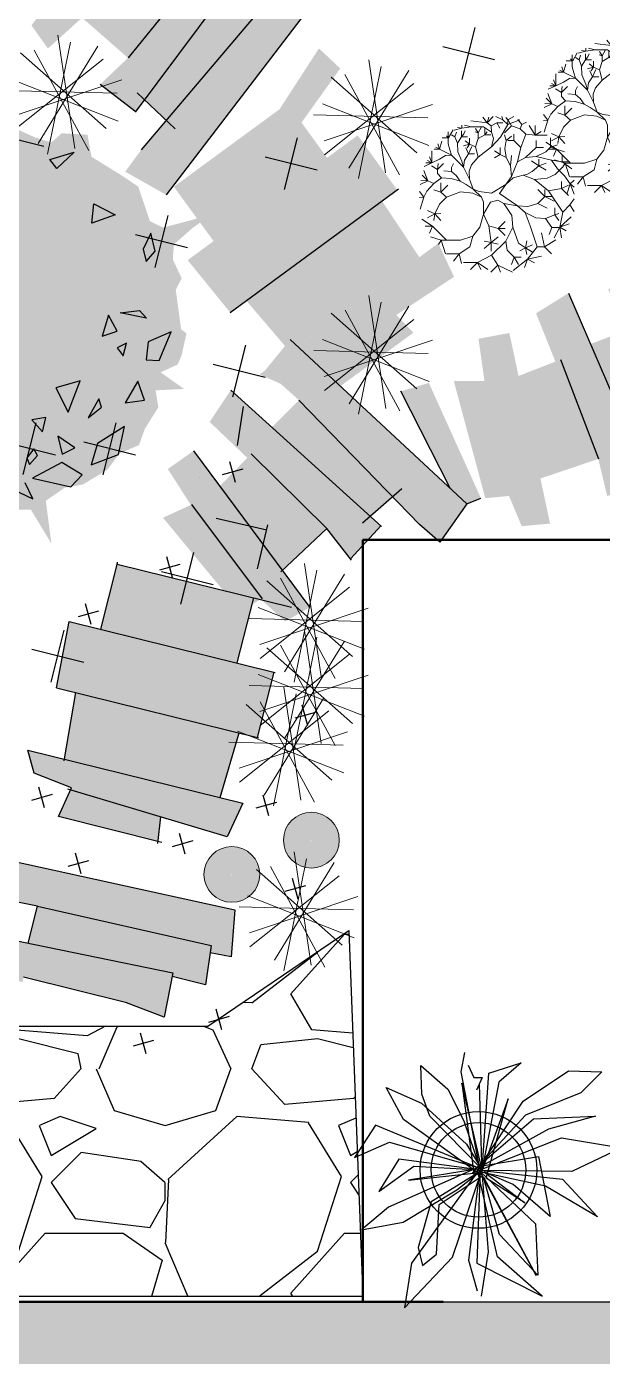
# Model space of a CAD drawing. Header units: millimetres. Extents: x 1933 to 24107, y 1228 to 18074.
# Drawn here: x 17654 to 19364, y 10052 to 14002 of the extents above; entities that cross this region are included whole.
import ezdxf

# ---------------------------------------------------------------- set-up
doc = ezdxf.new("R2010")
doc.units = ezdxf.units.MM
doc.layers.add('marc det', color=74, linetype='Continuous', lineweight=18)
doc.layers.add('Walls', color=5, linetype='Continuous', lineweight=30)
doc.layers.add('net', color=7, linetype='Continuous')
doc.styles.add('ATTR', font='romans.shx', dxfattribs={"width": 0.8, "height": 0.470416})

# ---------------------------------------------------------------- blocks, each defined once
blk = doc.blocks.new('pzzzzzzzzz')
at = {"layer": 'marc det', "color": 85, "lineweight": 0}
for p, q in [((56.1, 92.1), (-45.3, -73.5)), ((-29.4, -91.4), (9.2, 98.8)), ((-11.9, 110.3), (16.9, -81.7)), ((-87.1, -51.1), (64.8, 69.8)), ((-75.6, 80.6), (69.9, -48)), ((40.6, -85.3), (-52.1, 85.3)), ((90.3, -35.5), (-90.3, 35.5)), ((96.4, 34.5), (-87.6, -27.2)), ((-105.3, 16.8), (88.8, 11.8))]:
    blk.add_line(p, q, dxfattribs=at)
blk = doc.blocks.new('LG15B')
at = {"linetype": 'Continuous'}
for p, q in [((-666, 1255), (-750, 1270)), ((-666, 1255), (-666, 1317)), ((-490, 1285), (-666, 1255)), ((-490, 1285), (-612, 1317)), ((-183, 1362), (-497, 1400)), ((-252, 1285), (-490, 1285)), ((-352, 1170), (-298, 1270)), ((-183, 1362), (-268, 1469)), ((-100, 1179), (-252, 1285)), ((-183, 1362), (-68, 1477)), ((-183, 1362), (-153, 1469)), ((-107, 1300), (-183, 1362)), ((-107, 1300), (0, 1362)), ((-100, 1179), (-107, 1300)), ((114, 1415), (-16, 1477)), ((0, 1362), (114, 1362)), ((0, 1362), (62, 1255)), ((69, 1087), (214, 1324)), ((114, 1415), (99, 1477)), ((214, 1324), (114, 1415)), ((280, 1300), (145, 1165)), ((214, 1415), (175, 1462)), ((280, 1300), (208, 1435)), ((214, 1415), (329, 1477)), ((214, 1324), (443, 1415)), ((214, 1324), (214, 1415)), ((450, 1247), (280, 1300)), ((478, 1327), (405, 1425)), ((450, 1247), (478, 1327)), ((478, 1327), (567, 1372)), ((734, 1125), (619, 1309)), ((734, 1125), (734, 1309)), ((-926, 1072), (-1040, 1072)), ((-926, 1072), (-956, 1109)), ((-926, 1072), (-926, 1187)), ((-926, 957), (-926, 1072)), ((-917, 1072), (-833, 1224)), ((-796, 1094), (-865, 1133)), ((-666, 1255), (-811, 1217)), ((-796, 1094), (-765, 1179)), ((-750, 972), (-796, 1094)), ((-750, 972), (-673, 1094)), ((-673, 1094), (-673, 1209)), ((-673, 1094), (-627, 1148)), ((-673, 1094), (-558, 1094)), ((-627, 1148), (-605, 1209)), ((-520, 949), (-605, 1018)), ((-520, 949), (-520, 1064)), ((-352, 1170), (-413, 1187)), ((-352, 1170), (-406, 1248)), ((-406, 903), (-352, 1057)), ((-352, 1057), (-352, 1170)), ((-352, 1057), (-230, 1133)), ((-230, 1133), (-230, 1248)), ((-230, 1248), (-230, 1133)), ((-230, 1133), (-183, 1187)), ((-230, 1133), (-115, 1133)), ((-61, 1057), (-100, 1179)), ((-100, 903), (69, 1087)), ((-100, 903), (-61, 1057)), ((182, 1022), (145, 1129)), ((154, 869), (182, 1022)), ((182, 1022), (280, 1103)), ((329, 1025), (214, 1025)), ((329, 1025), (329, 1140)), ((459, 888), (329, 1025)), ((558, 1140), (450, 1247)), ((459, 888), (558, 1140)), ((558, 1140), (734, 1125)), ((734, 1125), (849, 1194)), ((734, 1125), (963, 1125)), ((755, 887), (755, 1022)), ((1025, 897), (1025, 1075)), ((-1238, 598), (-1238, 827)), ((-1093, 858), (-1193, 858)), ((-1093, 858), (-1162, 895)), ((-1093, 858), (-1125, 957)), ((-1093, 858), (-1047, 1010)), ((-865, 743), (-1093, 858)), ((-895, 842), (-926, 957)), ((-865, 743), (-895, 842)), ((-742, 804), (-750, 972)), ((-666, 628), (-742, 804)), ((-520, 949), (-635, 919)), ((-612, 650), (-536, 765)), ((-536, 765), (-588, 880)), ((-520, 949), (-566, 880)), ((-536, 765), (-475, 910)), ((-536, 765), (-421, 765)), ((-406, 903), (-520, 949)), ((-352, 704), (-406, 903)), ((-352, 704), (-100, 903)), ((64, 753), (-43, 824)), ((64, 753), (64, 887)), ((182, 699), (154, 869)), ((398, 613), (459, 888)), ((549, 699), (755, 887)), ((755, 887), (890, 887)), ((755, 717), (935, 807)), ((935, 807), (1025, 897)), ((1025, 897), (1159, 942)), ((1025, 897), (1294, 807)), ((-1238, 598), (-1385, 529)), ((-1238, 598), (-1353, 598)), ((-1238, 598), (-1323, 643)), ((-1238, 598), (-1285, 712)), ((-1132, 468), (-1247, 537)), ((-1093, 667), (-1238, 598)), ((-1132, 468), (-1017, 582)), ((-1132, 468), (-1117, 582)), ((-978, 735), (-1093, 667)), ((-865, 743), (-978, 735)), ((-750, 628), (-865, 743)), ((-865, 505), (-826, 582)), ((-635, 513), (-750, 628)), ((-635, 513), (-666, 628)), ((-635, 513), (-612, 650)), ((-520, 284), (-635, 513)), ((-527, 437), (-482, 559)), ((-482, 559), (-352, 704)), ((64, 753), (-43, 689)), ((182, 699), (64, 753)), ((262, 537), (182, 699)), ((262, 537), (280, 734)), ((283, 338), (262, 537)), ((283, 338), (398, 613)), ((398, 613), (549, 699)), ((549, 699), (755, 717)), ((800, 537), (665, 635)), ((675, 429), (800, 537)), ((755, 717), (1043, 645)), ((800, 537), (800, 663)), ((800, 537), (944, 590)), ((800, 537), (944, 457)), ((1043, 645), (1249, 618)), ((1043, 645), (1159, 483)), ((1115, 375), (1249, 510)), ((1249, 618), (1249, 753)), ((1249, 618), (1384, 618)), ((1249, 618), (1429, 483)), ((-1316, 253), (-1446, 260)), ((-1316, 253), (-1422, 360)), ((-1316, 253), (-1392, 452)), ((-1056, 307), (-1201, 200)), ((-1132, 390), (-1132, 468)), ((-1056, 307), (-1132, 390)), ((-872, 299), (-1056, 307)), ((-865, 429), (-1010, 444)), ((-696, 245), (-872, 299)), ((-865, 429), (-865, 505)), ((-772, 353), (-865, 429)), ((-696, 245), (-772, 353)), ((-520, 284), (-527, 437)), ((-451, 93), (-520, 284)), ((175, 184), (283, 338)), ((175, 184), (315, 313)), ((315, 313), (504, 358)), ((504, 358), (577, 375)), ((504, 358), (720, 277)), ((577, 375), (675, 429)), ((720, 277), (962, 304)), ((720, 277), (989, 62)), ((962, 304), (1115, 375)), ((1159, 483), (1294, 348)), ((1294, 348), (1402, 195)), ((1402, 195), (1474, 268)), ((-1392, -60), (-1476, 47)), ((-1316, 253), (-1461, 184)), ((-1331, 54), (-1392, -60)), ((-1201, 200), (-1331, 54)), ((-1201, 200), (-1316, 253)), ((-1067, 34), (-1202, 79)), ((-1067, 34), (-1067, 214)), ((-1067, 34), (-932, 169)), ((-960, -56), (-1067, 34)), ((-690, 43), (-960, -56)), ((-581, 184), (-696, 245)), ((-456, 17), (-690, 43)), ((-451, 93), (-581, 184)), ((-291, -60), (-456, 17)), ((-451, 93), (-337, 47)), ((-291, -60), (-451, 93)), ((-337, 47), (-100, 17)), ((-100, 17), (175, 184)), ((175, 184), (53, 9)), ((53, 9), (398, -221)), ((918, -47), (783, 88)), ((918, -47), (918, 88)), ((989, 62), (1232, 107)), ((989, 62), (1258, -343)), ((1232, 107), (1232, 240)), ((1232, 107), (1367, 169)), ((1232, 107), (1367, -28)), ((1402, 195), (1339, -2)), ((1402, 195), (1474, 133)), ((1402, 195), (1474, -2)), ((-1392, -60), (-1476, -68)), ((-1392, -60), (-1461, -290)), ((-1093, -190), (-1183, -378)), ((-960, -56), (-1093, -190)), ((-252, -152), (-291, -60)), ((-122, -152), (-252, -381)), ((-252, -381), (-252, -152)), ((23, -113), (-122, -152)), ((138, -182), (23, -113)), ((398, -221), (138, -182)), ((138, -182), (289, -406)), ((398, -221), (540, -352)), ((398, -221), (594, -235)), ((594, -235), (783, -181)), ((783, -181), (918, -47)), ((783, -181), (962, -271)), ((918, -47), (1052, -47)), ((918, -47), (1097, -136)), ((1258, -343), (1393, -208)), ((1393, -208), (1474, -91)), ((1393, -208), (1474, -333)), ((-1228, -612), (-1426, -477)), ((-1183, -378), (-1318, -316)), ((-1183, -378), (-1318, -451)), ((-1183, -378), (-1202, -505)), ((-1183, -378), (-1067, -370)), ((-1183, -378), (-1067, -505)), ((-252, -381), (-322, -630)), ((-252, -381), (-151, -603)), ((289, -406), (307, -630)), ((540, -352), (639, -603)), ((540, -352), (747, -451)), ((747, -451), (927, -468)), ((927, -468), (1105, -397)), ((927, -468), (1052, -640)), ((1105, -397), (1105, -262)), ((1105, -397), (1187, -370)), ((1105, -397), (1187, -505)), ((1258, -343), (1204, -630)), ((1204, -630), (1420, -432)), ((-1228, -612), (-1363, -612)), ((-1228, -612), (-1282, -747)), ((-960, -882), (-1228, -612)), ((-322, -630), (-456, -801)), ((-151, -603), (-106, -926)), ((-151, -603), (28, -657)), ((28, -657), (163, -522)), ((28, -657), (163, -792)), ((28, -657), (163, -657)), ((307, -630), (172, -900)), ((307, -630), (414, -936)), ((639, -603), (774, -1007)), ((908, -1007), (854, -738)), ((1052, -640), (998, -773)), ((1052, -640), (1187, -640)), ((1204, -630), (1097, -837)), ((1204, -630), (1384, -567)), ((1204, -630), (1322, -702)), ((1204, -630), (1232, -837)), ((-1058, -882), (-1265, -818)), ((-1058, -882), (-1112, -962)), ((-960, -882), (-1058, -882)), ((-1058, -882), (-977, -1142)), ((-690, -882), (-960, -882)), ((-510, -1007), (-717, -1142)), ((-456, -801), (-690, -882)), ((-456, -801), (-510, -1007)), ((-106, -926), (-241, -900)), ((-106, -926), (-241, -1035)), ((-106, -926), (28, -818)), ((-106, -926), (28, -953)), ((-106, -926), (-106, -1088)), ((172, -900), (-97, -1168)), ((172, -900), (199, -1070)), ((414, -936), (549, -1025)), ((549, -1025), (577, -891)), ((549, -1025), (684, -971)), ((774, -1007), (585, -1241)), ((774, -1007), (908, -1007)), ((908, -1007), (1124, -872)), ((908, -1007), (1043, -1142)), ((-717, -1142), (-960, -1142)), ((-717, -1142), (-825, -1277)), ((-717, -1142), (-672, -1321)), ((-97, -1168), (-367, -1303)), ((-97, -1168), (19, -1357)), ((199, -1070), (334, -1205)), ((334, -1205), (280, -1340)), ((585, -1241), (315, -1456)), ((334, -1205), (468, -1205)), ((334, -1205), (414, -1340)), ((549, -1025), (442, -1080)), ((585, -1241), (532, -1402)), ((549, -1025), (684, -1106)), ((549, -1025), (577, -1151)), ((585, -1241), (854, -1187)), ((585, -1241), (720, -1312)), ((-367, -1303), (-636, -1303)), ((-367, -1303), (-501, -1438)), ((-367, -1303), (-303, -1438)), ((-367, -1303), (-170, -1438)), ((19, -1357), (-115, -1492)), ((19, -1357), (73, -1492)), ((19, -1357), (298, -1492))]:
    blk.add_line(p, q, dxfattribs=at)

msp = doc.modelspace()

# ---------------------------------------------------------------- hatches: boundary and pattern name
h = msp.add_hatch(color=30)
h.paths.add_polyline_path([(18154, 14154.7), (18049.5, 14238), (17818.5, 14029), (17954.9, 13909.5), (17955.9, 13910.3)])
h.paths.add_polyline_path([(18146.3, 14325.6), (18085.5, 14396.5), (17985.8, 14318.1), (17987, 14316), (17729.1, 14080.6), (17726.9, 14083.7), (17668.1, 14006.1), (17717.1, 13937.2)])
h.paths.add_polyline_path([(17987, 14316), (17939.9, 14396.7), (17685.8, 14141.4), (17729.1, 14080.6)])
h = msp.add_hatch(color=30)
h.set_gradient(color1=(250, 136, 5), one_color=1, tint=1, name='INVCURVED')
h.paths.add_polyline_path([(18503.9, 14071.6), (18405.7, 14136.6), (18326.9, 14028.7), (17994.1, 13636.2), (17946.8, 13571.4), (18068.6, 13502.4)])
h.paths.add_polyline_path([(18326.9, 14028.7), (18238.7, 14100.8), (18003.8, 13784.9), (18068.3, 13723.7)], flags=17)
h.paths.add_polyline_path([(18337, 14233), (18236.7, 14286.2), (18141.3, 14164.8), (18154, 14154.7), (17955.1, 13909.3), (17954.9, 13909.5), (17872.7, 13831), (17978.3, 13750.7)])
for points in [[(18585.5, 13878.2), (18522.1, 13937.7), (18346.6, 13666.5), (18331.5, 13600.6), (18366.9, 13572.7)], [(18848.7, 12943.9), (18765.4, 12918.9), (18912, 12631), (18961.5, 12585), (19003.3, 12601.6)]]:
    msp.add_hatch(color=30).paths.add_polyline_path(points)
h = msp.add_hatch(color=30)
h.set_gradient(color1=(250, 136, 5), one_color=1, tint=1, name='INVCURVED')
h.paths.add_polyline_path([(18091.2, 13526.7), (18209.2, 13365.2), (18546.4, 13612.6), (18429, 13774.5)])
h.paths.add_polyline_path([(18345.9, 12969.3), (18411.3, 12939.8), (18516.1, 12997.3), (18518.9, 12991.5), (18923.4, 13259), (18876.7, 13358.8)])
h.paths.add_polyline_path([(18518.9, 12991.5), (18556.9, 12913.2), (18802.8, 13093), (18752.1, 13145.7)], flags=17)
h = msp.add_hatch(color=30)
h.paths.add_polyline_path([(18132.1, 13308.6), (18258.4, 13153.2), (18754.6, 13517.3), (18637.2, 13679.3)])
h.paths.add_polyline_path([(18306.3, 13188.3), (18436.4, 13035.8), (18820.4, 13317.6), (18709.5, 13484.2)])
h = msp.add_hatch(color=30)
h.set_gradient(color1=(250, 136, 5), one_color=1, tint=1, name='INVCURVED')
h.paths.add_polyline_path([(19486.9, 13274.3), (19381.4, 13221.9), (19435.3, 13099.6), (19608, 12614.8), (19640.4, 12541.4), (19761.1, 12612.3)])
h.paths.add_polyline_path([(19435.3, 13099.6), (19328.6, 13059.4), (19484.2, 12697.8), (19569.5, 12722.9)], flags=17)
h.paths.add_polyline_path([(19263.5, 13210.7), (19167.2, 13150.7), (19224.4, 13007.2), (19239.6, 13013.1), (19352.1, 12718), (19351.9, 12718), (19378.6, 12607.5), (19501.1, 12658.6)])
h = msp.add_hatch(color=30)
h.paths.add_polyline_path([(19239.6, 13013.1), (19115.1, 12964.5), (19180.1, 12659.9), (19351.9, 12718), (19351.6, 12719.2)])
h.paths.add_polyline_path([(19087.8, 13092.2), (18996, 13075.1), (19013.9, 12949.6), (19016.2, 12949.6), (19090.6, 12608.4), (19086.8, 12608.1), (19124.5, 12518.2), (19208.7, 12526.1)])
h.paths.add_polyline_path([(19016.2, 12949.6), (18922.8, 12949.3), (19016.3, 12601.4), (19090.6, 12608.4)])
h = msp.add_hatch(color=30)
h.set_gradient(color1=(250, 136, 5), one_color=1, tint=1, name='INVCURVED')
h.paths.add_polyline_path([(18437, 13073.2), (18362.8, 12981.7), (18462.7, 12892.9), (18821.2, 12523.7), (18881.1, 12470.4), (18961.5, 12585)])
h.paths.add_polyline_path([(18462.7, 12892.9), (18382.4, 12812), (18674.1, 12547.7), (18741.2, 12606)], flags=17)
h.paths.add_polyline_path([(18260.3, 12922.7), (18197.6, 12828), (18309.2, 12721.3), (18320.5, 12733), (18545.5, 12511.3), (18545.4, 12511.1), (18615.5, 12421.7), (18705.7, 12519.1)])
h = msp.add_hatch(color=30)
h.paths.add_polyline_path([(18320.5, 12733), (18227.5, 12637), (18413.2, 12386.9), (18545.4, 12511.1), (18544.6, 12512.2)])
h.paths.add_polyline_path([(18149.6, 12741.9), (18073.2, 12688.1), (18141.6, 12581.4), (18143.8, 12582.4), (18353.2, 12302.9), (18349.9, 12301), (18421.5, 12234.9), (18494.8, 12277.1)])
h.paths.add_polyline_path([(18143.8, 12582.4), (18059, 12543.3), (18288.5, 12265.7), (18353.2, 12302.9)])
h = msp.add_hatch(color=30)
h.set_gradient(color1=(250, 136, 5), one_color=1, tint=1, name='INVCURVED')
h.paths.add_polyline_path([(17921.9, 12405.9), (17873.4, 12211.8), (18279.4, 12111.3), (18328.6, 12305.2)])
h.paths.add_polyline_path([(17657, 11853.3), (17676.1, 11784.2), (17787.4, 11740.5), (17784.8, 11734.6), (18249.3, 11595.3), (18296.1, 11695.1)])
h.paths.add_polyline_path([(17784.8, 11734.6), (17749, 11655.4), (18044.6, 11581.6), (18052.6, 11654.3)], flags=17)
h = msp.add_hatch(color=30)
h.paths.add_polyline_path([(17780.6, 12234.8), (17742.2, 12038.3), (18339.5, 11890.4), (18388.8, 12084.3)])
h.paths.add_polyline_path([(17799.8, 12024), (17766, 11826.3), (18228.3, 11711.9), (18285.2, 11903.9)])
h = msp.add_hatch(color=30)
h.paths.add_polyline_path([(17572.3, 11532), (17555, 11415.5), (17686.1, 11389.7), (18202.4, 11272), (18199.2, 11250.8), (18261.2, 11238.6), (18272.2, 11378.2)])
h.paths.add_polyline_path([(17686.1, 11389.7), (17658.1, 11279.3), (18088.5, 11190.8), (18086.5, 11180.6), (18185, 11155.5), (18202.4, 11272)])
h.paths.add_polyline_path([(17496.7, 11312.4), (17490.9, 11199.1), (17641.2, 11164), (17645, 11179.7), (17951.5, 11103.2), (17951.2, 11101.4), (18062.8, 11059.6), (18088.5, 11190.8)])
at = {"true_color": 0x333234}
h = msp.add_hatch(dxfattribs=at)
h.set_pattern_fill('GRAVEL', color=250, scale=35, style=0)
h.set_pattern_definition([(228.0128, (3586.27, 2899.596), (-7112, -8001), [119.603, -11840.67]), (184.96974, (3506.26, 2810.696), (10668, 889.00005), [205.242, -20318.917]), (132.51045, (3301.79, 2792.916), (8890, -9779), [144.719, -14327.153]), (267.2737, (2955.08, 2570.666), (889, 17780), [186.902, -18503.253]), (292.83365, (2946.19, 2383.976), (-4445, 10668), [183.272, -18143.933]), (357.2737, (3017.31, 2215.066), (-17780, 889), [186.902, -18503.253]), (37.69424, (3204, 2206.176), (-11557, -8890), [247.168, -24469.59]), (72.25533, (3399.58, 2357.306), (6223, 19558), [233.352, -23101.84]), (121.42957, (3470.7, 2579.556), (-7112, 11557), [187.535, -18565.94]), (175.23636, (3372.91, 2739.576), (9779, -889), [214.1, -10490.878]), (222.39744, (3159.55, 2757.356), (-10668, -9779), [276.877, -27410.87]), (138.8141, (3835.19, 2561.776), (-6223, 5334), [94.502, -9355.698]), (171.46923, (3764.07, 2624.006), (11557, -1778), [179.789, -17799.124]), (225, (3586.3, 2650.7), (-1e-13, -889), [125.723, -1131.513]), (203.1986, (3524.04, 2757.36), (4445, 1778), [67.704, -6702.718]), (291.8014, (3461.81, 2730.69), (-889, 2667), [95.748, -4691.664]), (30.9638, (3497.37, 2641.79), (2667, 1778), [155.512, -5028.204]), (161.565, (3630.72, 2721.8), (1778, -889), [112.45, -2698.814]), (16.38954, (2946.19, 2730.686), (8890, 2667), [157.53, -15595.59]), (70.34618, (3097.32, 2775.136), (-3556, -9779), [132.16, -13083.775]), (293.1986, (3630.72, 2899.6), (-1778, 4445), [135.408, -6635.014]), (343.61046, (3684.06, 2775.136), (-8890, 2667), [157.53, -15595.59]), (339.44395, (2946.19, 2179.51), (-4445, 1778), [151.912, -7443.707]), (294.77514, (3088.43, 2126.166), (-4445, 9779), [127.285, -12601.258]), (66.8014, (3639.61, 2010.6), (1778, 4445), [135.408, -6635.014]), (17.35402, (3692.95, 2135.056), (-11557, -3556), [149.024, -14753.332]), (69.44395, (3204, 2010.6), (-1778, -4445), [75.956, -7519.663]), (101.3099, (3586.27, 2010.6), (-889, 3556), [45.33, -4487.7]), (165.9638, (3577.38, 2055.05), (2667, -889), [183.27, -3482.17]), (186.009, (3399.58, 2099.496), (8890, 889), [169.843, -16814.478]), (303.69, (3497.37, 2561.78), (-889, 1778), [128.213, -3077.12]), (353.15723, (3568.49, 2455.096), (15113, -1778), [223.845, -22160.603]), (60.9454, (3790.74, 2428.43), (-3556, -6223), [91.528, -9061.287]), (90, (3835.2, 2508.4), (-889, 889), [53.34, -835.66]), (120.25644, (3381.8, 2126.166), (3556, -6223), [123.503, -12226.88]), (48.0128, (3319.57, 2232.846), (7112, 8001), [239.205, -11721.067]), (0, (3479.6, 2410.65), (889, 889), [231.14, -657.86]), (325.30485, (3710.73, 2410.646), (8890, -6223), [140.563, -13915.76]), (254.0546, (3826.3, 2330.64), (-889, -3556), [129.44, -6342.578]), (207.64598, (3790.74, 2206.176), (-16891, -8890), [210.75, -20864.363]), (175.42608, (3604.05, 2108.386), (-11557, 889), [222.96, -22073.046])])
h.paths.add_polyline_path([(15694.6, 8015), (16414.9, 8015), (16414.9, 10229.4), (18652.4, 10229.4), (18611, 11317.2), (18191.8, 11032.5), (15736.5, 11032.5)])
h = msp.add_hatch(color=250, dxfattribs=at)
h.dxf.hatch_style = 1
h.paths.add_polyline_path([(16414.9, 10213.8), (22364.6, 10213.8), (22364.6, 5538.1), (16414.9, 5538.1)])
at = {"layer": 'marc det'}
msp.add_hatch(color=102, dxfattribs=at).paths.add_polyline_path([(18020.2, 13424.2), (17985.5, 13526.9), (17939.2, 13558.4), (17846.6, 13615.7), (17834.6, 13681.4), (17757.7, 13685.4), (17727, 13657.9), (17677.3, 13673.9), (17535.1, 13738.4), (17489, 13711.6), (17432.4, 13667.4), (17380.4, 13663.4), (17344.6, 13741.5), (17343.9, 13629.4), (17291.8, 13640), (17256.4, 13601.4), (17209.2, 13593.8), (17152.6, 13535.1), (17086.5, 13512.7), (17051.2, 13459.6), (17060.8, 13423.3), (17036.2, 13373), (16974.8, 13347), (16896.8, 13326.4), (16957.2, 13313.2), (17008.3, 13263.5), (16992, 13195.9), (16966.2, 13150.2), (16987.7, 13097.5), (16991.5, 13040.2), (16952.6, 13000.7), (17001.2, 12989.3), (17039.3, 12931.3), (17040.7, 12868.4), (17076.5, 12805), (17122.7, 12788), (17142.9, 12754.5), (17155, 12709), (17218.9, 12696.7), (17256.9, 12667.9), (17271.4, 12584.2), (17262.3, 12518.6), (17296.3, 12576.2), (17334, 12620.2), (17371.8, 12620.5), (17426.4, 12586.3), (17490.4, 12559.5), (17541.2, 12568.1), (17666.6, 12567.2), (17727.4, 12466.6), (17710.9, 12593.5), (17766.9, 12632.6), (17821.3, 12642.2), (17893.3, 12685.5), (17929.7, 12734.1), (17987.6, 12759.1), (18005.1, 12807.5), (18045.1, 12871.6), (18036.9, 12921.8), (18121.7, 12925.9), (18051.7, 12975.4), (18102.5, 12998.6), (18114.2, 13026), (18128.8, 13091.1), (18112.7, 13103.4), (18096.8, 13220.8), (18114.4, 13254.6), (18088.1, 13310.9), (18091.5, 13355.5), (18146.9, 13404.2), (18210.6, 13450.2), (18148, 13428.8), (18059.4, 13405.4)])
at = {"layer": 'marc det', "lineweight": 40}
h = msp.add_hatch(color=72, dxfattribs=at)
h.paths.add_polyline_path([(18418.7, 11567.1, 1), (18580.5, 11603.9, 1)])
h.paths.add_polyline_path([(18499.6, 11585.5), (18499.1, 11582.1), (18495.6, 11583)], flags=16)
h.paths.add_polyline_path([(18499.1, 11582.1), (18499.1, 11582.1), (18499.1, 11582.1), (18499.1, 11582.1)], flags=24)
h = msp.add_hatch(color=72, dxfattribs=at)
h.paths.add_polyline_path([(18182.7, 11465.3, 1), (18344.5, 11502.1, 1)])
h.paths.add_polyline_path([(18263.6, 11483.7), (18263.1, 11480.2), (18259.6, 11481.1)], flags=16)
h.paths.add_polyline_path([(18263.1, 11480.2), (18263.1, 11480.2), (18263.1, 11480.2), (18263.1, 11480.2)], flags=24)

# ---------------------------------------------------------------- linework, layer by layer
at = {"color": 32, "true_color": 0xe07000}
for p, q in [((18337, 14233), (17976.5, 13748.2)), ((18154, 14154.7), (17955.1, 13909.3)), ((18503.9, 14071.6), (18068.6, 13502.4)), ((18326.9, 14028.7), (17994.1, 13636.2)), ((17872.7, 13831), (17979.6, 13749.7)), ((17982.2, 13805.4), (18094.7, 13698.6)), ((18258.4, 13153.2), (18758.4, 13520.1)), ((19263.5, 13210.7), (19502.3, 12655.8)), ((18437, 13073.2), (18961.5, 12585)), ((19239.6, 13013.1), (19352.1, 12718)), ((18260.3, 12922.7), (18708, 12517)), ((18462.7, 12892.9), (18821.2, 12523.7)), ((18912, 12631), (18765.4, 12918.9)), ((18280.6, 12757.5), (18298, 12874)), ((18149.6, 12741.9), (18494.8, 12277.1)), ((18320.5, 12733), (18545.5, 12511.3)), ((18651.6, 12528.2), (18768.8, 12629.9)), ((18143.8, 12582.4), (18353.2, 12302.9)), ((18961.5, 12585), (18881.1, 12470.4)), ((18961.5, 12585), (19003.3, 12601.6)), ((18366.9, 12506), (18216.5, 12541.1)), ((18339.4, 12391.8), (18370.7, 12521.8)), ((18545.5, 12511.3), (18408.5, 12382.5)), ((18619.1, 12417.1), (18545.3, 12511.2)), ((18615.5, 12421.7), (18706.8, 12520.3)), ((18881.1, 12470.4), (18821.2, 12523.7)), ((17922.6, 12408.6), (17873.4, 12211.8)), ((17922.7, 12405.7), (18440.2, 12277.6)), ((18279.7, 12112.6), (18328.6, 12305.2)), ((17742.2, 12038.3), (17780.6, 12234.8)), ((17780.6, 12234.8), (18392.2, 12083.4)), ((18339.5, 11890.4), (18388.8, 12084.3)), ((17742.2, 12038.3), (18344.1, 11889.3)), ((17765.1, 11821.2), (17799.8, 12024)), ((18228.3, 11711.9), (18285.2, 11903.9)), ((17676.1, 11784.2), (17657, 11853.3)), ((17657, 11853.3), (18296.1, 11695.1)), ((17787.4, 11740.5), (17676.1, 11784.2)), ((17749, 11655.4), (17787.4, 11740.5)), ((18249.3, 11595.3), (17775.9, 11737.3)), ((18296.1, 11695.1), (18249.3, 11595.3)), ((18055.4, 11578.9), (17749, 11655.4)), ((18043.9, 11575.7), (18052.6, 11654.3)), ((17572.3, 11532), (18272.2, 11378.2)), ((17686.1, 11389.7), (17555, 11415.5)), ((17658.1, 11279.3), (17686.1, 11389.7)), ((17686.1, 11389.7), (18202.4, 11272)), ((18272.2, 11378.2), (18261.2, 11238.6)), ((17496.7, 11312.4), (18088.5, 11190.8)), ((18202.4, 11272), (18185, 11155.5)), ((18088.5, 11190.8), (18062.8, 11059.6)), ((17645, 11179.7), (17951.5, 11103.2)), ((18185, 11155.5), (18086.5, 11180.6)), ((18062.8, 11059.6), (17950.3, 11101.8))]:
    msp.add_line(p, q, dxfattribs=at)
at = {"color": 92}
for p, q in [((18947.6, 13845.8), (18986.1, 13999.8)), ((19043.9, 13903.6), (18889.9, 13942.1)), ((17704.7, 13646.5), (17550.7, 13685)), ((18420.3, 13518.2), (18458.8, 13672.2)), ((18516.6, 13575.9), (18362.6, 13614.5)), ((18035.2, 13287.2), (18073.8, 13441.3)), ((18131.5, 13345), (17977.5, 13383.5)), ((18266.2, 12902.2), (18304.7, 13056.2)), ((18362.5, 12959.9), (18208.4, 12998.5)), ((17643.7, 12671.6), (17682.3, 12825.6)), ((17881.1, 12671.2), (17919.7, 12825.2)), ((17740, 12729.4), (17586, 12767.9)), ((17977.4, 12729), (17823.4, 12767.5)), ((18112.1, 12286.2), (18150.6, 12440.2)), ((18208.3, 12343.9), (18054.3, 12382.4)), ((17727, 12055.2), (17765.5, 12209.2)), ((17823.3, 12113), (17669.3, 12151.5)), ((18945.1, 10897.1), (18956, 10954.9))]:
    msp.add_line(p, q, dxfattribs=at)
at = {"color": 96}
for p, q in [((17722.7, 13608), (17795.3, 13629.2)), ((17743.7, 13580.5), (17722.7, 13608)), ((17795.3, 13629.2), (17743.7, 13580.5)), ((17847.4, 13418.3), (17853.3, 13476.3)), ((17853.3, 13476.3), (17916.5, 13443.3)), ((17916.5, 13443.3), (17847.4, 13418.3)), ((18023, 13388.3), (18000.3, 13341.6)), ((18036, 13335.6), (18023, 13388.3)), ((18000.3, 13341.6), (18009, 13305)), ((18009, 13305), (18036, 13335.6)), ((17932.1, 13151.7), (17989.5, 13159.5)), ((17989.5, 13159.5), (18010.3, 13136.1)), ((17897.2, 13145.3), (17878.7, 13082.3)), ((17922.8, 13097.5), (17897.2, 13145.3)), ((18010.3, 13136.1), (17932.1, 13151.7)), ((17878.7, 13082.3), (17922.8, 13097.5)), ((18083.6, 13095.5), (18014.8, 13066.4)), ((18047.3, 13010.7), (18083.6, 13095.5)), ((17950.8, 13062.2), (17922.7, 13048)), ((17922.7, 13048), (17940.3, 13024.5)), ((17940.3, 13024.5), (17950.8, 13062.2)), ((18014.8, 13066.4), (18008.6, 13012.4)), ((18008.6, 13012.4), (18047.3, 13010.7)), ((17813.3, 12950.3), (17740.7, 12929.2)), ((17740.7, 12929.2), (17777.5, 12857.3)), ((17777.5, 12857.3), (17813.3, 12950.3)), ((17983.8, 12948.9), (17946.1, 12884.7)), ((18003.5, 12892.5), (17983.8, 12948.9)), ((17868.2, 12896.1), (17836.4, 12840.6)), ((17876.2, 12871.9), (17868.2, 12896.1)), ((17946.1, 12884.7), (18003.5, 12892.5)), ((17711.1, 12840.7), (17669.7, 12833.9)), ((17700.9, 12798.8), (17711.1, 12840.7)), ((17836.4, 12840.6), (17876.2, 12871.9)), ((17669.7, 12833.9), (17700.9, 12798.8)), ((17944.2, 12814.5), (17863.9, 12764)), ((17927.1, 12731), (17944.2, 12814.5)), ((17797.2, 12751.5), (17746.8, 12785.3)), ((17746.8, 12785.3), (17759.8, 12732.6)), ((17863.9, 12764), (17845.4, 12701)), ((17675.3, 12747.7), (17654.4, 12721.6)), ((17654.4, 12721.6), (17662.2, 12701.6)), ((17662.2, 12701.6), (17686.2, 12727.8)), ((17686.2, 12727.8), (17675.3, 12747.7)), ((17759.8, 12732.6), (17797.2, 12751.5)), ((17845.4, 12701), (17927.1, 12731)), ((17758.2, 12707.8), (17671.2, 12660.9)), ((17818.5, 12670.4), (17758.2, 12707.8)), ((17672, 12599.2), (17649.6, 12647.2)), ((17671.2, 12660.9), (17785.4, 12635.3)), ((17785.4, 12635.3), (17818.5, 12670.4)), ((17612.2, 12628.3), (17672, 12599.2))]:
    msp.add_line(p, q, dxfattribs=at)
at = {"color": 74}
for p, q in [((18296.2, 12687.5), (18235, 12670.6)), ((18274.1, 12648.4), (18257.1, 12709.6)), ((18087.3, 12365.9), (18070.4, 12427.1)), ((18109.4, 12404.9), (18048.2, 12388)), ((17845.6, 12226.6), (17828.7, 12287.8)), ((17867.8, 12265.6), (17806.6, 12248.7)), ((18489.5, 11925.3), (18472.6, 11986.5)), ((18511.6, 11964.4), (18450.4, 11947.4)), ((17707.2, 11681.6), (17690.3, 11742.8)), ((17729.4, 11720.7), (17668.2, 11703.7)), ((18395.8, 11697.1), (18334.6, 11680.1)), ((18373.7, 11658), (18356.7, 11719.2)), ((18147.2, 11583), (18086, 11566.1)), ((18125, 11543.9), (18108.1, 11605.1)), ((17815.8, 11485.5), (17798.8, 11546.7)), ((17837.9, 11524.5), (17776.7, 11507.6)), ((18460.3, 11410.6), (18443.3, 11471.8)), ((18482.4, 11449.6), (18421.2, 11432.7)), ((18233.4, 11022), (18216.4, 11083.2)), ((18255.5, 11061.1), (18194.3, 11044.2)), ((18031.1, 10989.9), (17969.9, 10973)), ((18009, 10950.9), (17992.1, 11012.1))]:
    msp.add_line(p, q, dxfattribs=at)
at = {"lineweight": 50}
for p, q in [((18652.4, 12477.5), (22364.6, 12477.5)), ((18652.4, 12477.5), (18652.4, 10213.8)), ((16414.9, 10213.8), (18891.3, 10213.8))]:
    msp.add_line(p, q, dxfattribs=at)
for p, q in [((17922.7, 12405.7), (17924.1, 12411.4)), ((18261.2, 11238.6), (18199.2, 11250.8))]:
    msp.add_line(p, q)
at = {"color": 250, "true_color": 0x333234}
msp.add_lwpolyline([(15694.4, 7999.4), (15736.5, 11032.5), (18191.8, 11032.5), (18611, 11317.2), (18652.4, 10229.4), (16414.9, 10229.4), (16414.9, 8015), (15694.6, 8015)], dxfattribs=at)
at = {"layer": 'marc det', "color": 3}
for centre in [(18499.6, 11585.5), (18263.6, 11483.7)]:
    msp.add_circle(centre, 82.9, dxfattribs=at)
at = {"layer": 'net', "color": 92, "linetype": 'Continuous'}
for p, q in [((18824.8, 10915.9), (18904.9, 10845.5)), ((18828, 10831.1), (18824.8, 10915.9)), ((18965.8, 10916.7), (18981.9, 10879.9)), ((19026.6, 10893.5), (19122.7, 10923.9)), ((19122.7, 10923.9), (19057, 10866.3)), ((18999.3, 10615), (18945.1, 10897.1)), ((18981.9, 10879.9), (19007.2, 10879.9)), ((19007.2, 10879.9), (18990, 10843)), ((19005.8, 10592.6), (19026.6, 10893.5)), ((19057, 10866.3), (19007.4, 10607)), ((19129.1, 10810.3), (19263.6, 10899.9)), ((19263.6, 10899.9), (19362.9, 10896.7)), ((19362.9, 10896.7), (19300.5, 10834.3)), ((18773.5, 10755.9), (18722.3, 10850.3)), ((18722.3, 10850.3), (18826.4, 10803.9)), ((18852, 10765.5), (18828, 10831.1)), ((18904.9, 10845.5), (18952.9, 10751.1)), ((18946.5, 10863.1), (18983.3, 10587.8)), ((19007.4, 10605.4), (18946.5, 10863.1)), ((18998.6, 10861.5), (19005.8, 10592.6)), ((19300.5, 10834.3), (19135.5, 10768.7)), ((18826.4, 10803.9), (18960.9, 10682.2)), ((18992.9, 10605.4), (19129.1, 10810.3)), ((19084.2, 10816.7), (19007.4, 10605.4)), ((19018.6, 10581.4), (19084.2, 10816.7)), ((18994.5, 10597.4), (18773.5, 10755.9)), ((19004.2, 10610.2), (18852, 10765.5)), ((18952.9, 10751.1), (18999.3, 10615)), ((19135.5, 10768.7), (18978.5, 10597.4)), ((18992.9, 10615), (19159.5, 10757.5)), ((19159.5, 10757.5), (19343.7, 10765.5)), ((19343.7, 10765.5), (19204.4, 10727.1)), ((18690.2, 10738.3), (18627.8, 10642.2)), ((19007.4, 10607), (18690.2, 10738.3)), ((19204.4, 10727.1), (19007.4, 10618.2)), ((18627.8, 10642.2), (18731.9, 10688.6)), ((18731.9, 10688.6), (18994.5, 10613.4)), ((18960.9, 10682.2), (19004.2, 10610.2)), ((18978.5, 10597.4), (19242.8, 10701.5)), ((19242.8, 10701.5), (19420.6, 10671)), ((19420.6, 10671), (19273.2, 10600.6)), ((18759.1, 10637.4), (18699.8, 10541.4)), ((19005.8, 10605.4), (18759.1, 10637.4)), ((19007.4, 10618.2), (19173.9, 10645.4)), ((19173.9, 10645.4), (19209.2, 10467.8)), ((18699.8, 10541.4), (18803.9, 10616.6)), ((18994.5, 10613.4), (18728.7, 10495)), ((18983.3, 10607), (18787.9, 10575)), ((18787.9, 10575), (18991.3, 10597.4)), ((18991.3, 10597.4), (18797.5, 10328.6)), ((18803.9, 10616.6), (18983.3, 10607)), ((19005.8, 10603.8), (18855.2, 10511)), ((18919.3, 10346.2), (19005.8, 10603.8)), ((18932.1, 10546.2), (19005.8, 10605.4)), ((18967.3, 10336.6), (19001, 10607)), ((19001, 10607), (18991.3, 10328.6)), ((19167.5, 10291.8), (18992.9, 10615)), ((19052.2, 10347.8), (18992.9, 10605.4)), ((19002.6, 10599), (19165.9, 10445.4)), ((19194.8, 10557.4), (19002.6, 10599)), ((19004.2, 10603.8), (19246, 10578.2)), ((19273.2, 10600.6), (19004.2, 10603.8)), ((19013.8, 10599), (19133.9, 10507.8)), ((19098.7, 10562.2), (19013.8, 10599)), ((18879.2, 10503), (19007.4, 10587.8)), ((19007.4, 10587.8), (19025, 10362.2)), ((19010.6, 10584.6), (19167.5, 10291.8)), ((19058.6, 10413.4), (19010.6, 10584.6)), ((19133.9, 10507.8), (19018.6, 10581.4)), ((19209.2, 10467.8), (19098.7, 10562.2)), ((19350.1, 10466.2), (19194.8, 10557.4)), ((19246, 10578.2), (19350.1, 10466.2)), ((18771.9, 10450.2), (18932.1, 10546.2)), ((18855.2, 10511), (18816.8, 10375)), ((18728.7, 10495), (18648.6, 10427.8)), ((18871.2, 10355.8), (18879.2, 10503)), ((18648.6, 10427.8), (18771.9, 10450.2)), ((19165.9, 10445.4), (19172.3, 10293.4)), ((19172.3, 10293.4), (19058.6, 10413.4)), ((18816.8, 10375), (18829.6, 10322.2)), ((18829.6, 10322.2), (18871.2, 10355.8)), ((19025, 10362.2), (19004.2, 10230.9)), ((18776.7, 10195.7), (18919.3, 10346.2)), ((18797.5, 10328.6), (18776.7, 10195.7)), ((18992.9, 10245.3), (18967.3, 10336.6)), ((18991.3, 10328.6), (19185.1, 10230.9)), ((19185.1, 10230.9), (19052.2, 10347.8))]:
    msp.add_line(p, q, dxfattribs=at)
at = {"layer": 'net', "color": 24, "linetype": 'Continuous'}
for radius in [173.4, 140.5]:
    msp.add_circle((18996.1, 10605.7), radius, dxfattribs=at)
at = {"layer": 'Walls'}
msp.add_lwpolyline([(16414.9, 10213.8), (22364.6, 10213.8), (22364.6, 5538.1), (16414.9, 5538.1)], close=True, dxfattribs=at)

# ---------------------------------------------------------------- block references
at = {"lineweight": 20, "xscale": 1.749999999697138, "yscale": 1.749999999697138, "zscale": 1.75}
for p in [(17767.6, 13783.6), (18690.7, 13711), (18691.1, 13010.5), (18499.6, 12214.6), (18499.6, 12015.6), (18438.4, 11847.3), (18469, 11357.5)]:
    msp.add_blockref('pzzzzzzzzz', p, dxfattribs=at)
at = {"layer": 'marc det', "color": 70, "xscale": 0.1557639227257823, "yscale": 0.1557639226120955, "zscale": 0.1557639226019371}
for p in [(19418.7, 13733.7), (19050.3, 13504.9)]:
    msp.add_blockref('LG15B', p, dxfattribs=at)

# ---------------------------------------------------------------- texts
at = {"layer": 'marc det', "color": 90, "style": 'ATTR', "width": 0.8, "flags": 9}
msp.add_attdef('ESTCODE', (18167.1, 12663.5), '', height=0.00075, rotation=172.7739, dxfattribs=at)

doc.saveas('drawing.dxf')
